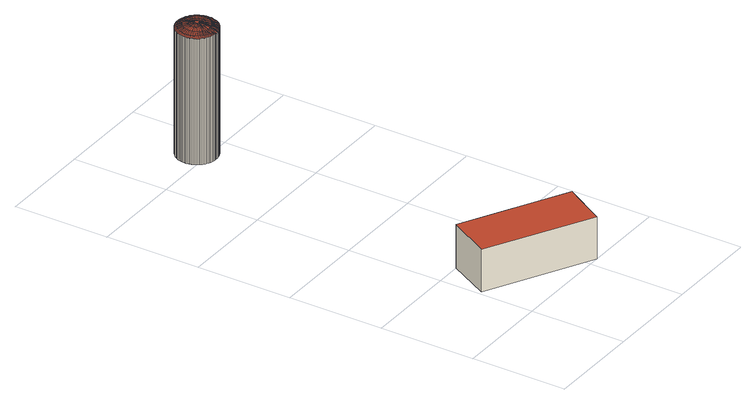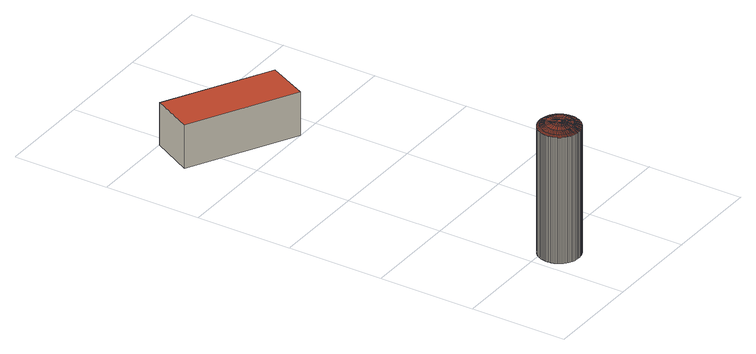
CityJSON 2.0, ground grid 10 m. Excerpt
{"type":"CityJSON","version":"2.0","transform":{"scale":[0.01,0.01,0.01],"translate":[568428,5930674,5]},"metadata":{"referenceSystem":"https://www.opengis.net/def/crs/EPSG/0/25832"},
"CityObjects":{
"building1":{"type":"Building","attributes":{"Grundfläche 2D":"58.390917","Grundhöhe NN":"5.705"},"geometry":[{"type":"Solid","lod":"3","boundaries":[[[[0,1,2,3]],[[4,5,3,2]],[[5,6,0,3]],[[6,7,1,0]],[[7,4,2,1]],[[7,6,5,4]]]],"semantics":{"surfaces":[{"type":"RoofSurface"},{"type":"WallSurface"},{"type":"GroundSurface"}],"values":[[0,1,1,1,1,2]]}}]},
"building2":{"type":"Building","attributes":{"Grundfläche 2D":"14.080369","Grundhöhe NN":"5.664"},"geometry":[{"type":"Solid","lod":"3","boundaries":[[[[8,9,10,11]],[[12,8,11,13]],[[9,14,15,10]],[[14,16,17,15]],[[16,18,19,17]],[[20,21,19,18]],[[20,22,23,21]],[[22,24,25,23]],[[24,26,27,25]],[[26,28,29,27]],[[30,31,29,28]],[[30,32,33,31]],[[32,34,35,33]],[[34,36,37,35]],[[38,39,37,36]],[[40,41,39,38]],[[40,42,43,41]],[[42,44,45,43]],[[44,46,47,45]],[[46,48,49,47]],[[48,50,51,49]],[[50,52,53,51]],[[52,54,55,53]],[[54,56,57,55]],[[56,58,59,57]],[[58,60,61,59]],[[62,63,61,60]],[[62,64,65,63]],[[64,66,67,65]],[[66,68,69,67]],[[68,70,71,69]],[[70,72,73,71]],[[72,74,75,73]],[[74,76,77,75]],[[78,79,77,76]],[[78,80,81,79]],[[82,83,81,80]],[[82,84,85,83]],[[84,86,87,85]],[[86,88,89,87]],[[88,90,91,89]],[[92,93,91,90]],[[92,94,95,93]],[[94,96,97,95]],[[96,98,99,97]],[[98,100,101,99]],[[100,102,103,101]],[[102,104,105,103]],[[104,106,107,105]],[[106,108,109,107]],[[108,110,111,109]],[[112,113,111,110]],[[112,114,115,113]],[[114,116,117,115]],[[116,118,119,117]],[[118,120,121,119]],[[120,122,123,121]],[[122,124,125,123]],[[124,126,127,125]],[[128,129,127,126]],[[128,130,131,129]],[[132,133,131,130]],[[132,134,135,133]],[[134,136,137,135]],[[136,138,139,137]],[[138,140,141,139]],[[142,143,141,140]],[[142,144,145,143]],[[146,147,145,144]],[[146,148,149,147]],[[148,150,151,149]],[[152,153,151,150]],[[152,154,155,153]],[[154,156,157,155]],[[156,158,159,157]],[[158,160,161,159]],[[160,162,163,161]],[[162,164,165,163]],[[164,166,167,165]],[[166,168,169,167]],[[170,171,169,168]],[[170,172,173,171]],[[172,174,175,173]],[[174,176,177,175]],[[176,178,179,177]],[[178,180,181,179]],[[180,182,183,181]],[[182,184,185,183]],[[184,186,187,185]],[[186,188,189,187]],[[188,190,191,189]],[[190,192,193,191]],[[194,195,193,192]],[[194,196,197,195]],[[196,198,199,197]],[[198,200,201,199]],[[200,202,203,201]],[[202,204,205,203]],[[204,206,207,205]],[[206,12,13,207]],[[208,209,210,211,212,213,214,215]],[[209,208,216,217]],[[212,218,219,220,213]],[[218,221,222,223,224,225,219]],[[222,226,227,228,229,230,223]],[[228,231,232,233,234,235,229]],[[232,236,237,238,239,240,233]],[[238,241,242,243,239]],[[241,244,245,246,247,248,249,242]],[[246,250,251,252,253,254,247]],[[252,255,256,257,253]],[[255,258,259,260,261,256]],[[262,263,264,259,258]],[[265,266,267,268,263,262]],[[269,270,271,272,267,266]],[[270,273,274,275,276,277,271]],[[275,278,279,280,276]],[[278,281,282,283,284,279]],[[285,286,287,282,281]],[[288,289,290,291,292,286,285]],[[290,293,294,295,296,291]],[[294,297,298,299,300,295]],[[298,301,302,303,304,305,299]],[[302,306,307,308,309,303]],[[307,310,311,312,313,314,315,308]],[[312,316,317,318,319,320,313]],[[317,321,322,323,324,318]],[[322,325,326,327,328,329,323]],[[326,330,331,332,333,334,327]],[[331,335,336,337,338,332]],[[336,339,340,341,342,337]],[[340,343,344,345,341]],[[343,346,347,348,349,350,344]],[[347,351,352,353,354,348]],[[352,355,356,357,358,359,353]],[[357,360,361,362,358]],[[360,363,364,365,366,361]],[[364,367,368,369,365]],[[367,370,371,372,373,368]],[[374,375,376,377,371,370]],[[375,378,379,380,381,376]],[[370,367,364,363,360,357,356,355,352,351,347,346,343,340,339,336,335,331,330,326,325,322,321,317,316,312,311,310,307,306,302,301,298,297,294,293,290,289,288,285,281,278,275,274,273,270,269,266,265,262,258,255,252,251,250,246,245,244,241,238,237,236,232,231,228,227,226,222,221,218,212,211,210,209,217,382,383,384,379,378,375,374]],[[380,379,384,383,385,386,387]],[[383,382,217,216,388,389,385]],[[216,208,215,214,390,391,392,393]],[[213,394,390,214]],[[213,220,219,395,396,394]],[[225,224,397,398,395,219]],[[224,223,230,399,400,397]],[[230,229,235,401,402,399]],[[235,234,233,403,404,401]],[[233,240,239,405,406,403]],[[239,243,242,407,408,405]],[[249,248,409,410,407,242]],[[247,411,412,409,248]],[[254,253,413,411,247]],[[253,257,256,414,415,413]],[[256,261,260,416,417,414]],[[259,264,418,419,416,260]],[[264,263,268,420,421,418]],[[268,267,272,422,423,420]],[[272,271,277,424,425,422]],[[277,276,426,427,424]],[[280,279,428,426,276]],[[279,284,283,429,430,428]],[[283,282,287,431,432,429]],[[287,286,292,433,434,431]],[[291,435,436,433,292]],[[296,295,437,435,291]],[[295,300,299,438,439,437]],[[299,305,304,440,441,438]],[[303,442,440,304]],[[309,308,443,444,442,303]],[[308,315,314,445,446,443]],[[314,313,320,447,448,445]],[[319,449,447,320]],[[318,324,450,451,449,319]],[[324,323,329,452,453,450]],[[328,327,454,455,452,329]],[[327,334,333,456,457,454]],[[333,332,338,458,459,456]],[[337,460,458,338]],[[337,342,341,461,462,460]],[[341,345,344,463,464,461]],[[344,350,349,465,466,463]],[[348,467,465,349]],[[354,353,468,469,467,348]],[[353,359,358,470,471,468]],[[358,362,361,472,473,470]],[[361,366,365,474,475,472]],[[365,369,368,476,477,474]],[[368,373,372,478,479,476]],[[372,371,377,480,481,478]],[[377,376,381,482,483,480]],[[381,380,387,484,485,482]],[[386,486,484,387]],[[386,385,389,487,488,486]],[[389,388,216,393,489,487]],[[391,13,11,392]],[[391,390,394,207,13]],[[393,392,11,10]],[[394,396,203,205]],[[394,205,207]],[[396,395,201,203]],[[398,199,201,395]],[[398,397,197,199]],[[397,400,195,197]],[[400,399,193,195]],[[399,402,191,193]],[[402,401,189,191]],[[401,404,187,189]],[[404,403,185,187]],[[403,406,183,185]],[[406,405,181,183]],[[405,408,179,181]],[[408,407,410,177,179]],[[409,173,175,410]],[[410,175,177]],[[409,412,171,173]],[[412,411,169,171]],[[411,413,167,169]],[[413,415,165,167]],[[415,414,163,165]],[[417,161,163,414]],[[416,159,161,417]],[[419,157,159,416]],[[419,418,155,157]],[[418,421,153,155]],[[421,420,151,153]],[[420,423,149,151]],[[423,422,147,149]],[[422,425,145,147]],[[425,424,143,145]],[[424,427,141,143]],[[427,426,139,141]],[[426,428,137,139]],[[428,430,135,137]],[[430,429,133,135]],[[432,131,133,429]],[[431,129,131,432]],[[431,434,127,129]],[[434,433,125,127]],[[436,123,125,433]],[[436,435,121,123]],[[435,437,119,121]],[[437,439,117,119]],[[439,438,441,115,117]],[[441,440,111,113]],[[441,113,115]],[[440,442,444,109,111]],[[444,443,105,107]],[[444,107,109]],[[443,446,103,105]],[[445,101,103,446]],[[445,448,99,101]],[[448,447,97,99]],[[447,449,451,95,97]],[[450,91,93,451]],[[451,93,95]],[[450,453,89,91]],[[453,452,87,89]],[[452,455,85,87]],[[455,454,83,85]],[[454,457,81,83]],[[456,79,81,457]],[[456,459,77,79]],[[459,458,75,77]],[[458,460,73,75]],[[460,462,71,73]],[[462,461,69,71]],[[461,464,67,69]],[[464,463,65,67]],[[463,466,63,65]],[[466,465,61,63]],[[465,467,469,59,61]],[[469,468,55,57]],[[469,57,59]],[[468,471,53,55]],[[471,470,51,53]],[[470,473,49,51]],[[472,47,49,473]],[[472,475,45,47]],[[475,474,43,45]],[[474,477,41,43]],[[476,39,41,477]],[[476,479,37,39]],[[479,478,35,37]],[[478,481,33,35]],[[481,480,31,33]],[[480,483,29,31]],[[483,482,27,29]],[[482,485,25,27]],[[485,484,23,25]],[[484,486,21,23]],[[486,488,19,21]],[[488,487,17,19]],[[489,15,17,487]],[[489,393,10,15]],[[490,491,9,8]],[[491,492,14,9]],[[492,493,16,14]],[[493,494,18,16]],[[494,495,20,18]],[[495,496,22,20]],[[497,490,8,12]],[[498,499,200,198]],[[499,500,202,200]],[[500,501,204,202]],[[501,502,206,204]],[[502,497,12,206]],[[496,503,24,22]],[[503,504,26,24]],[[504,505,28,26]],[[505,506,30,28]],[[506,507,32,30]],[[507,508,34,32]],[[508,509,36,34]],[[509,510,38,36]],[[510,511,40,38]],[[511,512,42,40]],[[512,513,44,42]],[[513,514,46,44]],[[514,515,48,46]],[[515,516,50,48]],[[516,517,52,50]],[[517,518,54,52]],[[518,519,56,54]],[[519,520,58,56]],[[520,521,60,58]],[[521,522,62,60]],[[522,523,64,62]],[[523,524,66,64]],[[524,525,68,66]],[[525,526,70,68]],[[526,527,72,70]],[[527,528,74,72]],[[528,529,76,74]],[[529,530,78,76]],[[530,531,80,78]],[[531,532,82,80]],[[532,533,84,82]],[[533,534,86,84]],[[534,535,88,86]],[[535,536,90,88]],[[536,537,92,90]],[[537,538,94,92]],[[538,539,96,94]],[[539,540,98,96]],[[540,541,100,98]],[[541,542,102,100]],[[542,543,104,102]],[[543,544,106,104]],[[544,545,108,106]],[[545,546,110,108]],[[546,547,112,110]],[[547,548,114,112]],[[548,549,116,114]],[[549,550,118,116]],[[550,551,120,118]],[[551,552,122,120]],[[552,553,124,122]],[[553,554,126,124]],[[554,555,128,126]],[[555,556,130,128]],[[556,557,132,130]],[[557,558,134,132]],[[558,559,136,134]],[[559,560,138,136]],[[560,561,140,138]],[[561,562,142,140]],[[562,563,144,142]],[[563,564,146,144]],[[564,565,148,146]],[[565,566,150,148]],[[566,567,152,150]],[[567,568,154,152]],[[568,569,156,154]],[[569,570,158,156]],[[570,571,160,158]],[[571,572,162,160]],[[572,573,164,162]],[[573,574,166,164]],[[574,575,168,166]],[[575,576,170,168]],[[576,577,172,170]],[[577,578,174,172]],[[578,579,176,174]],[[579,580,178,176]],[[580,581,180,178]],[[581,582,182,180]],[[582,583,184,182]],[[583,584,186,184]],[[584,585,188,186]],[[585,586,190,188]],[[586,587,192,190]],[[587,588,194,192]],[[588,589,196,194]],[[589,498,198,196]],[[587,586,585,584,583,582,581,580,579,578,577,576,575,574,573,572,571,570,569,568,567,566,565,564,563,562,561,560,559,558,557,556,555,554,553,552,551,550,549,548,547,546,545,544,543,542,541,540,539,538,537,536,535,534,533,532,531,530,529,528,527,526,525,524,523,522,521,520,519,518,517,516,515,514,513,512,511,510,509,508,507,506,505,504,503,496,495,494,493,492,491,490,497,502,501,500,499,498,589,588]]]],"semantics":{"surfaces":[{"type":"RoofSurface"},{"type":"WallSurface"},{"type":"GroundSurface"}],"values":[[0,0,0,0,0,0,0,0,0,0,0,0,0,0,0,0,0,0,0,0,0,0,0,0,0,0,0,0,0,0,0,0,0,0,0,0,0,0,0,0,0,0,0,0,0,0,0,0,0,0,0,0,0,0,0,0,0,0,0,0,0,0,0,0,0,0,0,0,0,0,0,0,0,0,0,0,0,0,0,0,0,0,0,0,0,0,0,0,0,0,0,0,0,0,0,0,0,0,0,0,0,0,0,0,0,0,0,0,0,0,0,0,0,0,0,0,0,0,0,0,0,0,0,0,0,0,0,0,0,0,0,0,0,0,0,0,0,0,0,0,0,0,0,0,0,0,0,0,0,0,0,0,0,0,0,0,0,0,0,0,0,0,0,0,0,0,0,0,0,0,0,0,0,0,0,0,0,0,0,0,0,0,0,0,0,0,0,0,0,0,0,0,0,0,0,0,0,0,0,0,0,0,0,0,0,0,0,0,0,0,0,0,0,0,0,0,0,0,0,0,0,0,0,0,0,0,0,0,0,0,0,0,0,0,0,0,0,0,0,0,0,0,0,0,0,0,0,0,0,0,0,0,0,0,0,0,0,0,0,0,0,0,0,0,0,0,0,0,0,0,0,0,0,0,0,0,0,0,0,0,0,0,0,0,0,0,0,0,0,0,0,0,0,0,0,0,0,0,1,1,1,1,1,1,1,1,1,1,1,1,1,1,1,1,1,1,1,1,1,1,1,1,1,1,1,1,1,1,1,1,1,1,1,1,1,1,1,1,1,1,1,1,1,1,1,1,1,1,1,1,1,1,1,1,1,1,1,1,1,1,1,1,1,1,1,1,1,1,1,1,1,1,1,1,1,1,1,1,1,1,1,1,1,1,1,1,1,1,1,1,1,1,1,1,1,1,1,1,2]]}}]}
},
"vertices":[
[1338,424,540],[270,1001,540],[41,577,522],[1109,0,522],[41,577,70],[1109,0,70],[1338,424,70],[270,1001,70],
[717,3905,1416],[730,3905,1416],[728,3933,1429],[716,3933,1429],[703,3905,1416],[705,3933,1429],[743,3907,1416],[739,3935,1429],[756,3909,1416],[751,3937,1429],[769,3912,1416],[762,3939,1429],[782,3916,1416],[773,3943,1429],[794,3921,1416],[783,3947,1429],[806,3926,1416],[794,3952,1429],[818,3933,1416],[804,3957,1429],[830,3939,1416],[814,3963,1429],[840,3947,1416],[823,3970,1429],[851,3955,1416],[832,3977,1429],[861,3964,1416],[841,3985,1429],[870,3974,1416],[849,3993,1429],[879,3984,1416],[857,4002,1429],[886,3995,1416],[864,4011,1429],[894,4006,1416],[870,4021,1429],[900,4017,1416],[876,4031,1429],[906,4029,1416],[881,4041,1429],[911,4042,1416],[885,4052,1429],[916,4054,1416],[889,4063,1429],[919,4067,1416],[892,4074,1429],[922,4080,1416],[894,4085,1429],[924,4093,1416],[896,4096,1429],[925,4107,1416],[897,4108,1429],[925,4120,1416],[897,4120,1429],[924,4133,1416],[896,4131,1429],[923,4146,1416],[895,4142,1429],[920,4159,1416],[893,4154,1429],[917,4172,1416],[890,4165,1429],[914,4185,1416],[887,4176,1429],[909,4198,1416],[883,4187,1429],[903,4210,1416],[878,4197,1429],[897,4221,1416],[873,4208,1429],[890,4233,1416],[867,4217,1429],[882,4244,1416],[860,4227,1429],[874,4254,1416],[853,4236,1429],[865,4264,1416],[845,4244,1429],[856,4273,1416],[837,4252,1429],[845,4282,1416],[828,4260,1429],[835,4290,1416],[819,4267,1429],[824,4297,1416],[809,4273,1429],[812,4304,1416],[799,4279,1429],[800,4309,1416],[789,4284,1429],[788,4315,1416],[778,4288,1429],[775,4319,1416],[767,4292,1429],[762,4322,1416],[756,4295,1429],[749,4325,1416],[745,4297,1429],[736,4327,1416],[733,4299,1429],[723,4328,1416],[722,4300,1429],[710,4328,1416],[710,4300,1429],[696,4328,1416],[699,4300,1429],[683,4326,1416],[687,4298,1429],[670,4324,1416],[676,4296,1429],[657,4321,1416],[665,4294,1429],[644,4317,1416],[654,4290,1429],[632,4312,1416],[643,4286,1429],[620,4307,1416],[632,4281,1429],[608,4300,1416],[622,4276,1429],[597,4293,1416],[612,4270,1429],[586,4286,1416],[603,4263,1429],[576,4277,1416],[594,4256,1429],[566,4268,1416],[585,4248,1429],[556,4259,1416],[577,4240,1429],[548,4249,1416],[570,4231,1429],[540,4238,1416],[563,4222,1429],[532,4227,1416],[556,4212,1429],[526,4216,1416],[551,4202,1429],[520,4204,1416],[546,4192,1429],[515,4191,1416],[541,4181,1429],[511,4179,1416],[538,4170,1429],[507,4166,1416],[535,4159,1429],[505,4153,1416],[532,4148,1429],[503,4140,1416],[531,4137,1429],[502,4126,1416],[530,4125,1429],[501,4113,1416],[530,4113,1429],[502,4100,1416],[530,4102,1429],[504,4087,1416],[531,4091,1429],[506,4073,1416],[533,4079,1429],[509,4061,1416],[536,4068,1429],[513,4048,1416],[540,4057,1429],[518,4035,1416],[544,4046,1429],[523,4023,1416],[548,4036,1429],[529,4011,1416],[554,4025,1429],[536,4000,1416],[560,4016,1429],[544,3989,1416],[566,4006,1429],[552,3979,1416],[574,3997,1429],[561,3969,1416],[581,3989,1429],[571,3960,1416],[590,3981,1429],[581,3951,1416],[598,3973,1429],[592,3943,1416],[608,3966,1429],[603,3936,1416],[617,3960,1429],[614,3929,1416],[627,3954,1429],[626,3923,1416],[638,3949,1429],[638,3918,1416],[648,3945,1429],[651,3914,1416],[659,3941,1429],[664,3911,1416],[670,3938,1429],[677,3908,1416],[682,3936,1429],[690,3906,1416],[693,3934,1429],[714,4038,1460],[714,4094,1469],[711,4094,1469],[709,4095,1469],[708,4095,1469],[700,4039,1460],[705,4038,1460],[709,4038,1460],[719,4038,1460],[715,4094,1469],[707,4095,1469],[690,4041,1460],[695,4040,1460],[704,4096,1469],[703,4097,1469],[677,4047,1460],[681,4045,1460],[685,4043,1460],[702,4097,1469],[700,4098,1469],[699,4099,1469],[668,4052,1460],[672,4050,1460],[698,4100,1469],[697,4101,1469],[657,4062,1460],[660,4058,1460],[664,4055,1460],[696,4102,1469],[695,4103,1469],[695,4104,1469],[650,4069,1460],[654,4066,1460],[694,4105,1469],[645,4078,1460],[648,4073,1460],[693,4107,1469],[693,4108,1469],[692,4109,1469],[639,4091,1460],[641,4086,1460],[643,4082,1460],[692,4111,1469],[691,4112,1469],[691,4113,1469],[636,4100,1460],[638,4096,1460],[691,4116,1469],[635,4110,1460],[635,4105,1460],[691,4117,1469],[635,4125,1460],[635,4120,1460],[635,4115,1460],[691,4120,1469],[637,4135,1460],[636,4130,1460],[692,4122,1469],[692,4123,1469],[640,4144,1460],[638,4139,1460],[693,4126,1469],[694,4127,1469],[644,4153,1460],[642,4149,1460],[694,4128,1469],[695,4129,1469],[696,4130,1469],[649,4162,1460],[646,4157,1460],[697,4131,1469],[655,4169,1460],[652,4166,1460],[699,4133,1469],[666,4179,1460],[662,4176,1460],[658,4173,1460],[701,4135,1469],[674,4185,1460],[670,4182,1460],[702,4136,1469],[703,4136,1469],[705,4137,1469],[683,4189,1460],[679,4187,1460],[706,4138,1469],[707,4138,1469],[692,4192,1460],[688,4191,1460],[709,4138,1469],[710,4138,1469],[702,4194,1460],[697,4193,1460],[713,4139,1469],[714,4139,1469],[717,4195,1460],[712,4195,1460],[707,4195,1460],[716,4139,1469],[717,4138,1469],[727,4194,1460],[722,4195,1460],[718,4138,1469],[720,4138,1469],[721,4137,1469],[741,4190,1460],[736,4192,1460],[731,4193,1460],[724,4136,1469],[725,4135,1469],[754,4183,1460],[750,4186,1460],[745,4188,1460],[726,4135,1469],[727,4134,1469],[762,4178,1460],[758,4181,1460],[729,4132,1469],[730,4131,1469],[773,4167,1460],[769,4171,1460],[766,4175,1460],[732,4129,1469],[732,4128,1469],[781,4155,1460],[779,4160,1460],[776,4164,1460],[733,4126,1469],[734,4125,1469],[786,4146,1460],[784,4151,1460],[734,4124,1469],[735,4122,1469],[789,4137,1460],[787,4142,1460],[735,4120,1469],[791,4128,1460],[790,4132,1460],[735,4117,1469],[735,4115,1469],[792,4113,1460],[792,4118,1460],[791,4123,1460],[735,4114,1469],[735,4113,1469],[791,4103,1460],[791,4108,1460],[735,4111,1469],[734,4110,1469],[734,4109,1469],[788,4093,1460],[790,4098,1460],[733,4107,1469],[785,4084,1460],[787,4089,1460],[733,4106,1469],[731,4104,1469],[780,4075,1460],[782,4080,1460],[730,4101,1469],[774,4067,1460],[777,4071,1460],[729,4100,1469],[764,4057,1460],[768,4060,1460],[771,4064,1460],[727,4099,1469],[725,4098,1469],[756,4051,1460],[760,4054,1460],[723,4096,1469],[722,4096,1469],[748,4046,1460],[752,4048,1460],[718,4095,1469],[719,4095,1469],[720,4095,1469],[734,4041,1460],[739,4042,1460],[743,4044,1460],[724,4039,1460],[729,4040,1460],[698,3982,1448],[707,3982,1448],[715,3982,1448],[724,3982,1448],[690,3983,1448],[674,3988,1448],[682,3985,1448],[658,3993,1448],[666,3990,1448],[643,4001,1448],[650,3997,1448],[629,4011,1448],[636,4006,1448],[616,4022,1448],[622,4017,1448],[605,4035,1448],[611,4029,1448],[596,4050,1448],[600,4042,1448],[589,4065,1448],[592,4057,1448],[583,4081,1448],[585,4073,1448],[581,4089,1448],[579,4106,1448],[580,4097,1448],[578,4123,1448],[578,4114,1448],[580,4140,1448],[579,4131,1448],[584,4156,1448],[582,4148,1448],[590,4172,1448],[587,4164,1448],[598,4187,1448],[594,4179,1448],[608,4201,1448],[603,4194,1448],[613,4207,1448],[626,4219,1448],[619,4213,1448],[639,4229,1448],[632,4224,1448],[654,4238,1448],[646,4234,1448],[669,4244,1448],[661,4241,1448],[678,4247,1448],[694,4250,1448],[686,4249,1448],[711,4251,1448],[703,4251,1448],[719,4251,1448],[736,4249,1448],[728,4251,1448],[753,4246,1448],[745,4248,1448],[769,4239,1448],[761,4243,1448],[776,4236,1448],[791,4227,1448],[784,4232,1448],[804,4216,1448],[797,4222,1448],[816,4204,1448],[810,4210,1448],[826,4191,1448],[821,4197,1448],[834,4176,1448],[830,4183,1448],[838,4168,1448],[843,4152,1448],[841,4160,1448],[847,4136,1448],[845,4144,1448],[848,4119,1448],[848,4127,1448],[848,4110,1448],[846,4093,1448],[847,4102,1448],[842,4077,1448],[844,4085,1448],[836,4061,1448],[839,4069,1448],[828,4046,1448],[832,4053,1448],[819,4032,1448],[824,4039,1448],[807,4020,1448],[813,4026,1448],[794,4009,1448],[801,4014,1448],[780,3999,1448],[787,4004,1448],[765,3992,1448],[773,3995,1448],[757,3989,1448],[741,3984,1448],[749,3986,1448],[732,3983,1448],[717,3905,66],[730,3905,66],[743,3907,66],[756,3909,66],[769,3912,66],[782,3916,66],[794,3921,66],[703,3905,66],[638,3918,66],[651,3914,66],[664,3911,66],[677,3908,66],[690,3906,66],[806,3926,66],[818,3933,66],[830,3939,66],[840,3947,66],[851,3955,66],[861,3964,66],[870,3974,66],[879,3984,66],[886,3995,66],[894,4006,66],[900,4017,66],[906,4029,66],[911,4042,66],[916,4054,66],[919,4067,66],[922,4080,66],[924,4093,66],[925,4107,66],[925,4120,66],[924,4133,66],[923,4146,66],[920,4159,66],[917,4172,66],[914,4185,66],[909,4198,66],[903,4210,66],[897,4221,66],[890,4233,66],[882,4244,66],[874,4254,66],[865,4264,66],[856,4273,66],[845,4282,66],[835,4290,66],[824,4297,66],[812,4304,66],[800,4309,66],[788,4315,66],[775,4319,66],[762,4322,66],[749,4325,66],[736,4327,66],[723,4328,66],[710,4328,66],[696,4328,66],[683,4326,66],[670,4324,66],[657,4321,66],[644,4317,66],[632,4312,66],[620,4307,66],[608,4300,66],[597,4293,66],[586,4286,66],[576,4277,66],[566,4268,66],[556,4259,66],[548,4249,66],[540,4238,66],[532,4227,66],[526,4216,66],[520,4204,66],[515,4191,66],[511,4179,66],[507,4166,66],[505,4153,66],[503,4140,66],[502,4126,66],[501,4113,66],[502,4100,66],[504,4087,66],[506,4073,66],[509,4061,66],[513,4048,66],[518,4035,66],[523,4023,66],[529,4011,66],[536,4000,66],[544,3989,66],[552,3979,66],[561,3969,66],[571,3960,66],[581,3951,66],[592,3943,66],[603,3936,66],[614,3929,66],[626,3923,66]
]}
